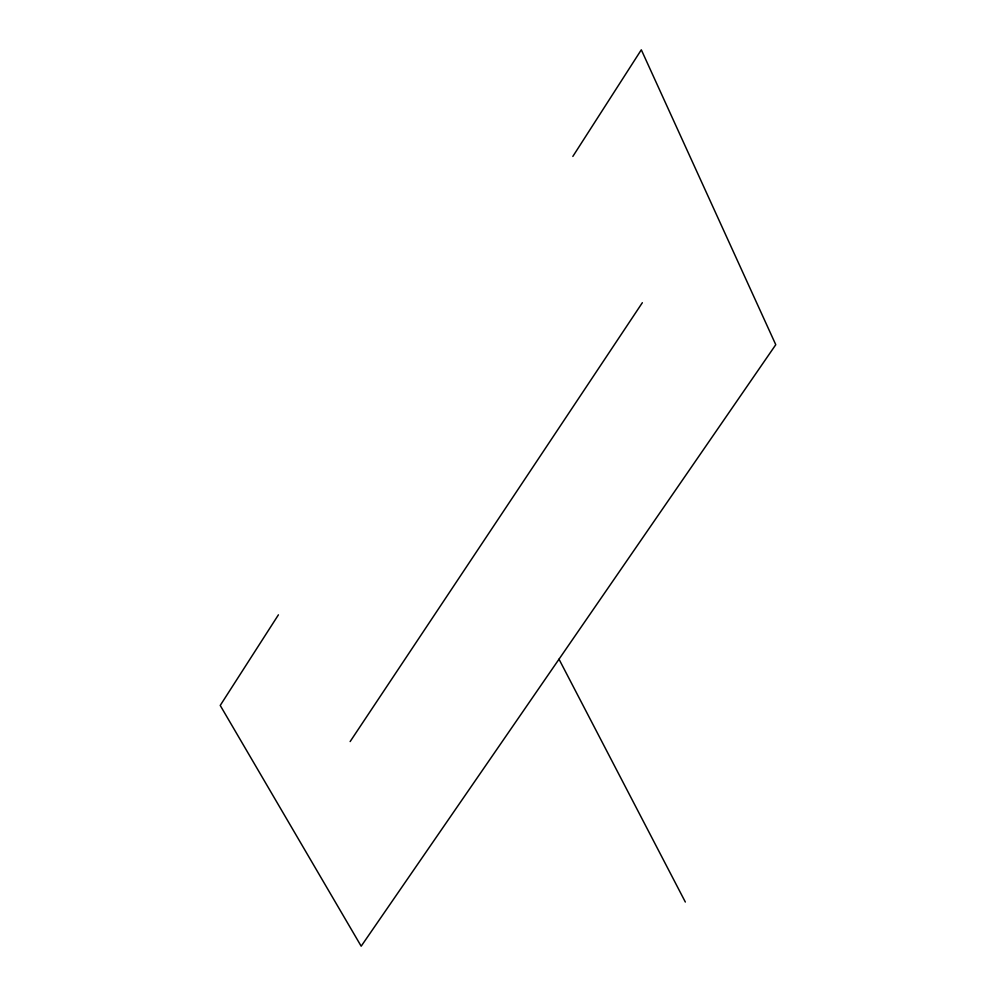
<?xml version="1.0" encoding="UTF-8"?>
<svg xmlns="http://www.w3.org/2000/svg" width="996" height="996" viewBox="0 0 996 996"><rect width="100%" height="100%" fill="white"/><g stroke="black" fill="none" stroke-linecap="round" stroke-linejoin="round"><path stroke-width="1.49" d="M278.419 614.831L220.228 705.442L361.175 946.2L775.772 344.703L641.312 49.8L572.837 156.422M350.131 741.572L642.345 302.709M559.005 659.178L685.335 902.027"/></g></svg>
